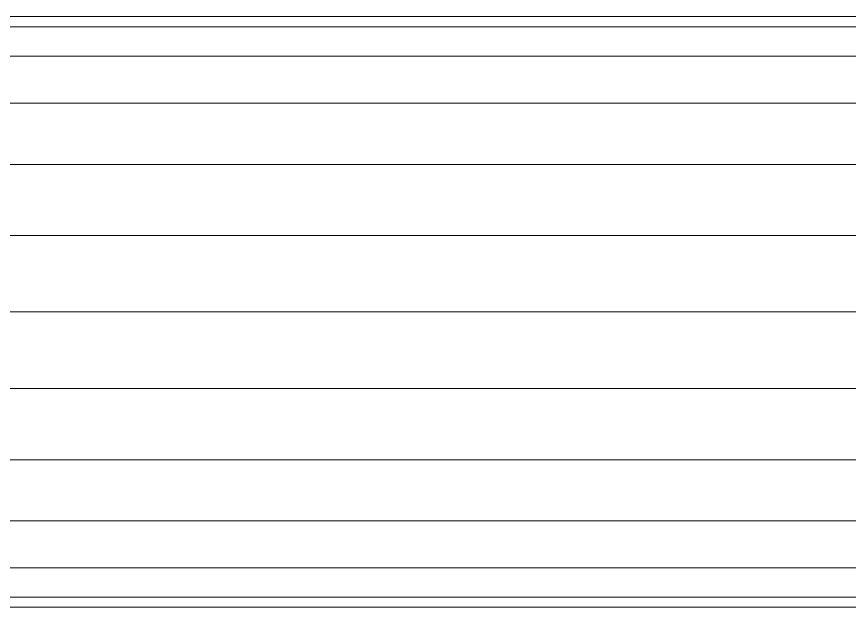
# Model space of a CAD drawing. Header units: inches. Extents: x -3325 to -59, y 5 to 733.
# Drawn here: x -3140.639 to -3138.784, y 80.875 to 82.19 of the extents above; entities that cross this region are included whole.
import ezdxf

# ---------------------------------------------------------------- set-up
doc = ezdxf.new("R2010")
doc.units = ezdxf.units.IN
doc.header["$MEASUREMENT"] = 0
doc.layers.add('P-PIPE', color=10, linetype='Continuous', lineweight=9)

msp = doc.modelspace()

# ---------------------------------------------------------------- linework, layer by layer
at = {"layer": 'P-PIPE', "color": 1}
msp.add_line((-3157.9581, 81.5323, 1081), (-3137.5533, 81.5323, 1081), dxfattribs=at)
msp.add_line((-3157.9581, 81.5323, 1081), (-3137.5533, 81.5323, 1081), dxfattribs=at)

# ---------------------------------------------------------------- meshes
mesh = msp.add_polyface(dxfattribs=at)
corners = [(-3157.9581, 82.1898, 1081), (-3157.9581, 82.1674, 1081.1701), (-3157.9581, 82.1017, 1081.3287), (-3157.9581, 81.9972, 1081.4649), (-3157.9581, 81.861, 1081.5694), (-3157.9581, 81.7024, 1081.6351), (-3157.9581, 81.5323, 1081.6575), (-3137.5532, 81.5323, 1081.6575), (-3137.5532, 81.7024, 1081.6351), (-3137.5532, 81.861, 1081.5694), (-3137.5532, 81.9972, 1081.4649), (-3137.5532, 82.1017, 1081.3287), (-3137.5532, 82.1674, 1081.1701), (-3137.5532, 82.1898, 1081)]
mesh.append_faces([[corners[k] for k in face] for face in [(7, 8, 5, 6)]], dxfattribs={"vtx1": -1, "color": 1})
mesh.append_faces([[corners[k] for k in face] for face in [(8, 9, 4, 5), (3, 4, 9, 10), (11, 12, 1, 2), (2, 3, 10, 11)]], dxfattribs={"vtx1": -1, "vtx3": -1, "color": 1})
mesh.append_faces([[corners[k] for k in face] for face in [(12, 13, 0, 1)]], dxfattribs={"vtx3": -1, "color": 1})
mesh = msp.add_polyface(dxfattribs=at)
corners = [(-3157.9581, 81.5323, 1080.3425), (-3157.9581, 81.7024, 1080.3649), (-3157.9581, 81.861, 1080.4306), (-3157.9581, 81.9972, 1080.535), (-3157.9581, 82.1017, 1080.6713), (-3157.9581, 82.1674, 1080.8298), (-3157.9581, 82.1898, 1081), (-3137.5532, 82.1898, 1081), (-3137.5532, 82.1674, 1080.8298), (-3137.5532, 82.1017, 1080.6713), (-3137.5532, 81.9972, 1080.535), (-3137.5532, 81.861, 1080.4306), (-3137.5532, 81.7024, 1080.3649), (-3137.5532, 81.5323, 1080.3425)]
mesh.append_faces([[corners[k] for k in face] for face in [(7, 8, 5, 6)]], dxfattribs={"vtx1": -1, "color": 1})
mesh.append_faces([[corners[k] for k in face] for face in [(8, 9, 4, 5), (3, 4, 9, 10), (11, 12, 1, 2), (2, 3, 10, 11)]], dxfattribs={"vtx1": -1, "vtx3": -1, "color": 1})
mesh.append_faces([[corners[k] for k in face] for face in [(12, 13, 0, 1)]], dxfattribs={"vtx3": -1, "color": 1})
mesh = msp.add_polyface(dxfattribs=at)
corners = [(-3157.9581, 81.5323, 1081.6575), (-3157.9581, 81.3621, 1081.6351), (-3157.9581, 81.2035, 1081.5694), (-3157.9581, 81.0674, 1081.4649), (-3157.9581, 80.9629, 1081.3287), (-3157.9581, 80.8972, 1081.1701), (-3157.9581, 80.8748, 1081), (-3137.5532, 80.8748, 1081), (-3137.5532, 80.8972, 1081.1701), (-3137.5532, 80.9629, 1081.3287), (-3137.5532, 81.0674, 1081.4649), (-3137.5532, 81.2035, 1081.5694), (-3137.5532, 81.3621, 1081.6351), (-3137.5532, 81.5323, 1081.6575)]
mesh.append_faces([[corners[k] for k in face] for face in [(8, 9, 4, 5), (3, 4, 9, 10), (11, 12, 1, 2), (2, 3, 10, 11)]], dxfattribs={"vtx1": -1, "vtx3": -1, "color": 1})
mesh.append_faces([[corners[k] for k in face] for face in [(6, 7, 8, 5)]], dxfattribs={"vtx2": -1, "color": 1})
mesh.append_faces([[corners[k] for k in face] for face in [(12, 13, 0, 1)]], dxfattribs={"vtx3": -1, "color": 1})
mesh = msp.add_polyface(dxfattribs=at)
corners = [(-3157.9581, 80.8748, 1081), (-3157.9581, 80.8972, 1080.8298), (-3157.9581, 80.9629, 1080.6713), (-3157.9581, 81.0674, 1080.535), (-3157.9581, 81.2035, 1080.4306), (-3157.9581, 81.3621, 1080.3649), (-3157.9581, 81.5323, 1080.3425), (-3137.5532, 81.5323, 1080.3425), (-3137.5532, 81.3621, 1080.3649), (-3137.5532, 81.2035, 1080.4306), (-3137.5532, 81.0674, 1080.535), (-3137.5532, 80.9629, 1080.6713), (-3137.5532, 80.8972, 1080.8298), (-3137.5532, 80.8748, 1081)]
mesh.append_faces([[corners[k] for k in face] for face in [(7, 8, 5, 6)]], dxfattribs={"vtx1": -1, "color": 1})
mesh.append_faces([[corners[k] for k in face] for face in [(8, 9, 4, 5), (3, 4, 9, 10), (11, 12, 1, 2), (2, 3, 10, 11)]], dxfattribs={"vtx1": -1, "vtx3": -1, "color": 1})
mesh.append_faces([[corners[k] for k in face] for face in [(12, 13, 0, 1)]], dxfattribs={"vtx3": -1, "color": 1})

doc.saveas('drawing.dxf')
